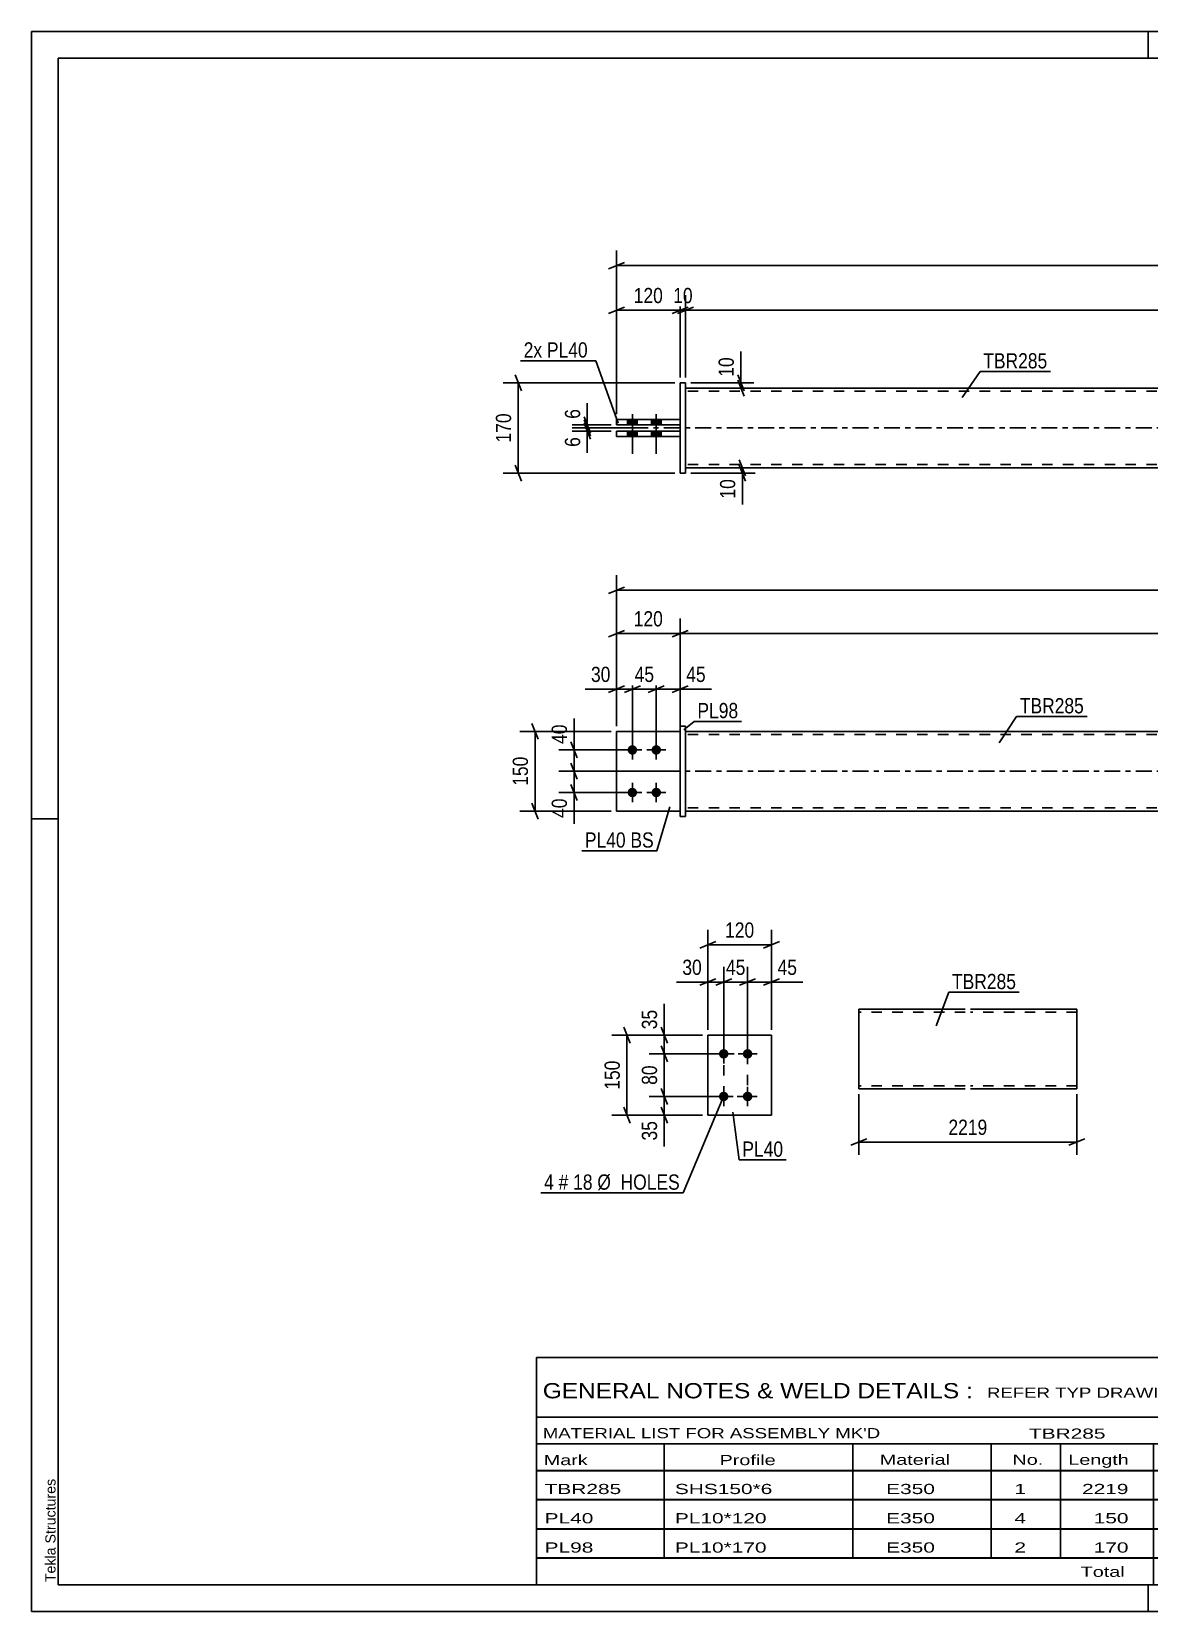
# Model space of a CAD drawing. Header units: millimetres. Extents: x 0 to 420, y 0 to 297.
# Drawn here: x 0 to 210.3, y 0 to 297 of the extents above; entities that cross this region are included whole.
import ezdxf

# ---------------------------------------------------------------- set-up
doc = ezdxf.new("R2010")
doc.units = ezdxf.units.MM
doc.linetypes.add('DXK_LINE_DOT2', pattern=[3.9198, 1.9599, -1.9599])
doc.linetypes.add('DXK_LINE_DOT3', pattern=[5.9187, 2.979, -0.9799, 0.9799, -0.9799])
doc.styles.add('Arial', font='ARIAL.TTF', dxfattribs={"height": 0.2})
doc.styles.add('Arial Narrow', font='ARIALN.TTF', dxfattribs={"height": 0.2})

# ---------------------------------------------------------------- blocks, each defined once
blk = doc.blocks.new('Unknown-580573518-1163')
at = {"color": 5, "linetype": 'Continuous'}
for p, q in [((420, 297), (0, 297)), ((0, 297), (0, 0)), ((0, 292), (0, 297)), ((210, 292), (210, 297)), ((415, 292), (5, 292)), ((5, 292), (5, 5)), ((5, 149), (0, 149)), ((0, 0), (0, 5)), ((5, 5), (415, 5)), ((210, 0), (210, 5)), ((0, 0), (420, 0))]:
    blk.add_line(p, q, dxfattribs=at)
at = {"color": 174, "linetype": 'Continuous', "style": 'Arial'}
blk.add_text('Tekla Structures', height=1.9102, rotation=90, dxfattribs=at).set_placement((4.5, 5.5))
blk = doc.blocks.new('Part-580573518-1794 - 1738')
at = {"color": 2, "linetype": 'Continuous'}
for p, q in [((122, 165.45), (110, 165.45)), ((110, 165.45), (110, 150.45)), ((110, 150.45), (122, 150.45))]:
    blk.add_line(p, q, dxfattribs=at)
at = {"color": 7, "linetype": 'DXK_LINE_DOT2'}
blk.add_line((122, 150.45), (122, 165.45), dxfattribs=at)
blk = doc.blocks.new('Part-580573518-1799 - 1738')
at = {"color": 2, "linetype": 'Continuous'}
for p, q in [((123, 166.45), (122, 166.45)), ((122, 166.45), (122, 149.45)), ((123, 149.45), (123, 166.45)), ((123, 149.45), (122, 149.45))]:
    blk.add_line(p, q, dxfattribs=at)
blk = doc.blocks.new('Part-580573518-1789 - 1738')
at = {"color": 7, "linetype": 'DXK_LINE_DOT2'}
for p, q in [((122, 165.45), (110, 165.45)), ((110, 165.45), (110, 150.45)), ((122, 150.45), (122, 165.45)), ((110, 150.45), (122, 150.45))]:
    blk.add_line(p, q, dxfattribs=at)
blk = doc.blocks.new('Part-580573518-1804 - 1738')
at = {"color": 2, "linetype": 'Continuous'}
for p, q in [((123, 165.45), (344.91, 165.45)), ((123, 150.45), (344.91, 150.45))]:
    blk.add_line(p, q, dxfattribs=at)
at = {"color": 7, "linetype": 'DXK_LINE_DOT2'}
for p, q in [((123, 150.45), (123, 165.45)), ((344.91, 164.85), (123, 164.85)), ((344.91, 150.45), (344.91, 165.45)), ((344.91, 151.05), (123, 151.05))]:
    blk.add_line(p, q, dxfattribs=at)
at = {"color": 7, "linetype": 'DXK_LINE_DOT3'}
blk.add_line((113, 157.95), (354.91, 157.95), dxfattribs=at)
blk = doc.blocks.new('Bolt-580573518-1806 - 1738')
at = {"linetype": 'Continuous'}
for points in [[(113, 161.05, -1), (113, 162.85, -1)], [(117.5, 161.05, -1), (117.5, 162.85, -1)], [(113, 153.05, -1), (113, 154.85, -1)], [(117.5, 153.05, -1), (117.5, 154.85, -1)]]:
    blk.add_hatch(color=1, dxfattribs=at).paths.add_polyline_path(points)
at = {"color": 1, "linetype": 'Continuous'}
for p, q in [((113, 160.15), (113, 163.75)), ((117.5, 160.15), (117.5, 163.75)), ((114.8, 161.95), (111.2, 161.95)), ((119.3, 161.95), (115.7, 161.95)), ((113, 152.15), (113, 155.75)), ((117.5, 152.15), (117.5, 155.75)), ((114.8, 153.95), (111.2, 153.95)), ((119.3, 153.95), (115.7, 153.95))]:
    blk.add_line(p, q, dxfattribs=at)
blk = doc.blocks.new('Part-580573518-1445 - 1390')
at = {"color": 2, "linetype": 'Continuous'}
for p, q in [((123, 229.99), (344.91, 229.99)), ((344.91, 214.99), (123, 214.99))]:
    blk.add_line(p, q, dxfattribs=at)
at = {"color": 7, "linetype": 'DXK_LINE_DOT2'}
for p, q in [((123, 214.99), (123, 229.99)), ((344.91, 229.39), (123, 229.39)), ((344.91, 229.99), (344.91, 214.99)), ((344.91, 215.59), (123, 215.59))]:
    blk.add_line(p, q, dxfattribs=at)
at = {"color": 7, "linetype": 'DXK_LINE_DOT3'}
blk.add_line((113, 222.49), (354.91, 222.49), dxfattribs=at)
blk = doc.blocks.new('Bolt-580573518-1429 - 1390')
at = {"linetype": 'Continuous'}
for points in [[(112.1, 223.09), (113.9, 223.09), (113.9, 224.09), (112.1, 224.09)], [(112.1, 223.09), (113.9, 223.09), (113.9, 224.09), (112.1, 224.09)], [(116.6, 223.09), (118.4, 223.09), (118.4, 224.09), (116.6, 224.09)], [(116.6, 223.09), (118.4, 223.09), (118.4, 224.09), (116.6, 224.09)], [(112.1, 220.89), (113.9, 220.89), (113.9, 221.89), (112.1, 221.89)], [(112.1, 220.89), (113.9, 220.89), (113.9, 221.89), (112.1, 221.89)], [(116.6, 220.89), (118.4, 220.89), (118.4, 221.89), (116.6, 221.89)], [(116.6, 220.89), (118.4, 220.89), (118.4, 221.89), (116.6, 221.89)]]:
    blk.add_hatch(color=1, dxfattribs=at).paths.add_polyline_path(points)
at = {"color": 1, "linetype": 'Continuous'}
for p, q in [((112.1, 224.09), (112.1, 223.09)), ((112.1, 224.09), (112.1, 223.09)), ((113, 225.09), (113, 217.59)), ((113, 225.09), (113, 217.59)), ((113.9, 224.09), (113.9, 223.09)), ((113.9, 224.09), (113.9, 223.09)), ((116.6, 224.09), (116.6, 223.09)), ((116.6, 224.09), (116.6, 223.09)), ((117.5, 225.09), (117.5, 217.59)), ((117.5, 225.09), (117.5, 217.59)), ((118.4, 224.09), (118.4, 223.09)), ((118.4, 224.09), (118.4, 223.09)), ((112.1, 221.89), (112.1, 220.89)), ((112.1, 221.89), (112.1, 220.89)), ((113.9, 221.89), (113.9, 220.89)), ((113.9, 221.89), (113.9, 220.89)), ((116.6, 221.89), (116.6, 220.89)), ((116.6, 221.89), (116.6, 220.89)), ((118.4, 221.89), (118.4, 220.89)), ((118.4, 221.89), (118.4, 220.89))]:
    blk.add_line(p, q, dxfattribs=at)
blk = doc.blocks.new('Part-580573518-1446 - 1390')
at = {"color": 2, "linetype": 'Continuous'}
for p, q in [((123, 230.99), (122, 230.99)), ((122, 230.99), (122, 213.99)), ((123, 213.99), (123, 230.99)), ((122, 213.99), (123, 213.99))]:
    blk.add_line(p, q, dxfattribs=at)
blk = doc.blocks.new('Part-580573518-1451 - 1390')
at = {"color": 2, "linetype": 'Continuous'}
for p, q in [((122, 221.89), (110, 221.89)), ((110, 220.89), (110, 221.89)), ((122, 220.89), (110, 220.89))]:
    blk.add_line(p, q, dxfattribs=at)
at = {"color": 7, "linetype": 'DXK_LINE_DOT2'}
blk.add_line((122, 221.89), (122, 220.89), dxfattribs=at)
blk = doc.blocks.new('Part-580573518-1456 - 1390')
at = {"color": 2, "linetype": 'Continuous'}
for p, q in [((110, 224.09), (122, 224.09)), ((110, 223.09), (110, 224.09)), ((122, 223.09), (110, 223.09))]:
    blk.add_line(p, q, dxfattribs=at)
at = {"color": 7, "linetype": 'DXK_LINE_DOT2'}
blk.add_line((122, 224.09), (122, 223.09), dxfattribs=at)
blk = doc.blocks.new('Bolt-580573518-2158 - 2123')
at = {"linetype": 'Continuous'}
for points in [[(130.18, 103.91, -1), (130.18, 105.71, -1)], [(134.68, 103.91, -1), (134.68, 105.71, -1)], [(130.18, 95.91, -1), (130.18, 97.71, -1)], [(134.68, 95.91, -1), (134.68, 97.71, -1)]]:
    blk.add_hatch(color=1, dxfattribs=at).paths.add_polyline_path(points)
at = {"color": 1, "linetype": 'Continuous'}
for p, q in [((131.98, 104.81), (128.38, 104.81)), ((130.18, 103.01), (130.18, 106.61)), ((136.48, 104.81), (132.88, 104.81)), ((134.68, 103.01), (134.68, 106.61)), ((130.18, 95.01), (130.18, 98.61)), ((134.68, 95.01), (134.68, 98.61)), ((131.98, 96.81), (128.38, 96.81)), ((136.48, 96.81), (132.88, 96.81))]:
    blk.add_line(p, q, dxfattribs=at)
blk = doc.blocks.new('Part-580573518-2163 - 2123')
at = {"color": 2, "linetype": 'Continuous'}
for p, q in [((127.18, 93.31), (127.18, 108.31)), ((127.18, 108.31), (139.18, 108.31)), ((139.18, 93.31), (139.18, 108.31)), ((127.18, 93.31), (139.18, 93.31))]:
    blk.add_line(p, q, dxfattribs=at)
blk = doc.blocks.new('Part-580573518-2321 - 2313')
at = {"color": 2, "linetype": 'Continuous'}
for p, q in [((175.61, 113.23), (155.61, 113.23)), ((155.61, 98.32), (155.61, 113.23)), ((196.61, 113.23), (176.61, 113.23)), ((196.61, 113.23), (196.61, 113.14)), ((196.61, 113.14), (196.61, 112.03)), ((196.61, 112.03), (196.61, 98.23)), ((155.61, 98.23), (155.61, 98.32)), ((175.61, 98.23), (155.61, 98.23)), ((196.61, 98.23), (176.61, 98.23))]:
    blk.add_line(p, q, dxfattribs=at)
at = {"color": 7, "linetype": 'DXK_LINE_DOT2'}
for p, q in [((196.61, 112.88), (196.61, 112.03)), ((175.61, 112.63), (155.61, 112.63)), ((196.61, 112.63), (176.61, 112.63)), ((155.61, 98.83), (155.61, 98.88)), ((175.61, 98.83), (155.61, 98.83)), ((155.61, 98.23), (155.61, 98.23)), ((196.61, 98.83), (176.61, 98.83)), ((196.61, 98.88), (196.61, 98.97)), ((196.61, 98.83), (196.61, 98.88)), ((196.61, 98.83), (196.61, 98.88))]:
    blk.add_line(p, q, dxfattribs=at)
blk = doc.blocks.new('Rectangle-580573518-2273 - 2123')
at = {"color": 1, "linetype": 'DXK_LINE_DOT2'}
blk.add_lwpolyline([(130.18, 104.81), (134.68, 104.81), (134.68, 96.81), (130.18, 96.81), (130.18, 104.81)], close=True, dxfattribs=at)
blk = doc.blocks.new('StraightDimension-580573518-1914 - 1738')
at = {"color": 7, "linetype": 'Continuous'}
for p, q in [((123.5, 184.43), (120.5, 183.23)), ((122, 158.95), (122, 186.68)), ((344.41, 183.23), (347.41, 184.43)), ((345.91, 166.45), (345.91, 186.68)), ((122, 183.83), (345.91, 183.83))]:
    blk.add_line(p, q, dxfattribs=at)
at = {"color": 0}
blk.add_wipeout([(238.21, 184.58), (238.21, 188.78), (229.7, 188.78), (229.7, 184.58)], dxfattribs=at)
at = {"color": 3, "style": 'Arial Narrow'}
blk.add_text('2239', height=2.863, dxfattribs=at).set_placement((230.3, 185.18))
blk = doc.blocks.new('StraightDimension-580573518-1991 - 1738')
at = {"color": 7, "linetype": 'Continuous'}
for p, q in [((121, 157.95), (99.19, 157.95)), ((101.44, 159.45), (102.64, 156.45)), ((102.04, 153.95), (102.04, 157.95)), ((102.64, 152.45), (101.44, 155.45)), ((112, 153.95), (99.19, 153.95))]:
    blk.add_line(p, q, dxfattribs=at)
at = {"color": 0}
blk.add_wipeout([(101.29, 153.43), (97.09, 153.43), (97.09, 148.57), (101.29, 148.57)], dxfattribs=at)
at = {"color": 7, "linetype": 'Continuous'}
blk.add_line((102.04, 153.95), (102.04, 148.05), dxfattribs=at)
blk.add_line((102.04, 153.95), (102.04, 148.05), dxfattribs=at)
at = {"color": 3, "style": 'Arial Narrow'}
blk.add_text('40', height=2.863, rotation=90.0002, dxfattribs=at).set_placement((100.69, 149.17))
blk = doc.blocks.new('StraightDimension-580573518-1974 - 1738')
at = {"color": 7, "linetype": 'Continuous'}
for p, q in [((117.5, 162.95), (117.5, 176.23)), ((122, 166.45), (122, 176.23)), ((116, 172.78), (119, 173.98)), ((117.5, 173.38), (122, 173.38)), ((123.5, 173.98), (120.5, 172.78))]:
    blk.add_line(p, q, dxfattribs=at)
at = {"color": 0}
blk.add_wipeout([(127.38, 174.13), (127.38, 178.33), (122.53, 178.33), (122.53, 174.13)], dxfattribs=at)
at = {"color": 7, "linetype": 'Continuous'}
blk.add_line((122, 173.38), (127.91, 173.38), dxfattribs=at)
blk.add_line((122, 173.38), (127.91, 173.38), dxfattribs=at)
at = {"color": 3, "style": 'Arial Narrow'}
blk.add_text('45', height=2.863, dxfattribs=at).set_placement((123.13, 174.73))
blk = doc.blocks.new('StraightDimension-580573518-2000 - 1738')
at = {"color": 7, "linetype": 'Continuous'}
for p, q in [((101.44, 163.45), (102.64, 160.45)), ((112, 161.95), (99.19, 161.95)), ((102.04, 157.95), (102.04, 161.95)), ((121, 157.95), (99.19, 157.95)), ((102.64, 156.45), (101.44, 159.45))]:
    blk.add_line(p, q, dxfattribs=at)
at = {"color": 0}
blk.add_wipeout([(101.29, 167.34), (97.09, 167.34), (97.09, 162.48), (101.29, 162.48)], dxfattribs=at)
at = {"color": 7, "linetype": 'Continuous'}
blk.add_line((102.04, 161.95), (102.04, 167.86), dxfattribs=at)
blk.add_line((102.04, 161.95), (102.04, 167.86), dxfattribs=at)
at = {"color": 3, "style": 'Arial Narrow'}
blk.add_text('40', height=2.863, rotation=90.0002, dxfattribs=at).set_placement((100.69, 163.08))
blk = doc.blocks.new('StraightDimension-580573518-1856 - 1738')
at = {"color": 7, "linetype": 'Continuous'}
for p, q in [((110, 166.45), (110, 194.83)), ((357.91, 166.45), (357.91, 194.83)), ((111.5, 192.58), (108.5, 191.38)), ((110, 191.98), (357.91, 191.98)), ((356.41, 191.38), (359.41, 192.58))]:
    blk.add_line(p, q, dxfattribs=at)
at = {"color": 0}
blk.add_wipeout([(238.21, 192.73), (238.21, 196.93), (229.7, 196.93), (229.7, 192.73)], dxfattribs=at)
at = {"color": 3, "style": 'Arial Narrow'}
blk.add_text('2479', height=2.863, dxfattribs=at).set_placement((230.3, 193.33))
blk = doc.blocks.new('StraightDimension-580573518-1929 - 1738')
at = {"color": 7, "linetype": 'Continuous'}
for p, q in [((108.5, 183.23), (111.5, 184.43)), ((110, 166.45), (110, 186.68)), ((123.5, 184.43), (120.5, 183.23)), ((122, 158.95), (122, 186.68)), ((110, 183.83), (122, 183.83))]:
    blk.add_line(p, q, dxfattribs=at)
at = {"color": 0}
blk.add_wipeout([(119.35, 184.58), (119.35, 188.78), (112.66, 188.78), (112.66, 184.58)], dxfattribs=at)
at = {"color": 3, "style": 'Arial Narrow'}
blk.add_text('120', height=2.863, dxfattribs=at).set_placement((113.26, 185.18))
blk = doc.blocks.new('StraightDimension-580573518-1945 - 1738')
at = {"color": 7, "linetype": 'Continuous'}
for p, q in [((110, 166.45), (110, 176.23)), ((113, 162.95), (113, 176.23)), ((108.5, 172.78), (111.5, 173.98)), ((110, 173.38), (113, 173.38)), ((114.5, 173.98), (111.5, 172.78))]:
    blk.add_line(p, q, dxfattribs=at)
at = {"color": 0}
blk.add_wipeout([(109.48, 174.13), (109.48, 178.33), (104.62, 178.33), (104.62, 174.13)], dxfattribs=at)
at = {"color": 7, "linetype": 'Continuous'}
blk.add_line((110, 173.38), (104.1, 173.38), dxfattribs=at)
blk.add_line((110, 173.38), (104.1, 173.38), dxfattribs=at)
at = {"color": 3, "style": 'Arial Narrow'}
blk.add_text('30', height=2.863, dxfattribs=at).set_placement((105.22, 174.73))
blk = doc.blocks.new('StraightDimension-580573518-1961 - 1738')
at = {"color": 7, "linetype": 'Continuous'}
for p, q in [((113, 162.95), (113, 176.23)), ((117.5, 162.95), (117.5, 176.23)), ((111.5, 172.78), (114.5, 173.98)), ((113, 173.38), (117.5, 173.38)), ((119, 173.98), (116, 172.78))]:
    blk.add_line(p, q, dxfattribs=at)
at = {"color": 0}
blk.add_wipeout([(117.68, 174.13), (117.68, 178.33), (112.83, 178.33), (112.83, 174.13)], dxfattribs=at)
at = {"color": 3, "style": 'Arial Narrow'}
blk.add_text('45', height=2.863, dxfattribs=at).set_placement((113.43, 174.73))
blk = doc.blocks.new('StraightDimension-580573518-2010 - 1738')
at = {"color": 7, "linetype": 'Continuous'}
for p, q in [((95.31, 163.95), (94.11, 166.95)), ((109, 165.45), (91.86, 165.45)), ((94.71, 150.45), (94.71, 165.45)), ((94.11, 151.95), (95.31, 148.95)), ((109, 150.45), (91.86, 150.45))]:
    blk.add_line(p, q, dxfattribs=at)
at = {"color": 0}
blk.add_wipeout([(93.96, 161.3), (89.76, 161.3), (89.76, 154.61), (93.96, 154.61)], dxfattribs=at)
at = {"color": 3, "style": 'Arial Narrow'}
blk.add_text('150', height=2.863, rotation=90.0002, dxfattribs=at).set_placement((93.36, 155.21))
blk = doc.blocks.new('StraightDimension-580573518-1691 - 1390')
at = {"color": 7, "linetype": 'Continuous'}
for p, q in [((103.93, 223.99), (105.13, 220.99)), ((105.13, 220.39), (103.93, 223.39)), ((114.25, 222.49), (101.68, 222.49)), ((109, 221.89), (101.68, 221.89)), ((104.53, 221.89), (104.53, 222.49))]:
    blk.add_line(p, q, dxfattribs=at)
at = {"color": 0}
blk.add_wipeout([(103.78, 221.36), (99.58, 221.36), (99.58, 218.33), (103.78, 218.33)], dxfattribs=at)
at = {"color": 7, "linetype": 'Continuous'}
blk.add_line((104.53, 221.89), (104.53, 217.81), dxfattribs=at)
blk.add_line((104.53, 221.89), (104.53, 217.81), dxfattribs=at)
at = {"color": 3, "style": 'Arial Narrow'}
blk.add_text('6', height=2.86, rotation=90.0002, dxfattribs=at).set_placement((103.18, 218.93))
blk = doc.blocks.new('StraightDimension-580573518-1567 - 1390')
at = {"color": 7, "linetype": 'Continuous'}
for p, q in [((110, 225.09), (110, 255.86)), ((357.91, 225.09), (357.91, 255.86)), ((111.5, 253.61), (108.5, 252.41)), ((110, 253.01), (357.91, 253.01)), ((356.41, 252.41), (359.41, 253.61))]:
    blk.add_line(p, q, dxfattribs=at)
at = {"color": 0}
blk.add_wipeout([(238.21, 253.76), (238.21, 257.96), (229.7, 257.96), (229.7, 253.76)], dxfattribs=at)
at = {"color": 3, "style": 'Arial Narrow'}
blk.add_text('2479', height=2.863, dxfattribs=at).set_placement((230.3, 254.36))
blk = doc.blocks.new('StraightDimension-580573518-1588 - 1390')
at = {"color": 7, "linetype": 'Continuous'}
for p, q in [((110, 225.09), (110, 247.45)), ((122, 231.99), (122, 247.45)), ((108.5, 244), (111.5, 245.2)), ((110, 244.6), (122, 244.6)), ((123.5, 245.2), (120.5, 244))]:
    blk.add_line(p, q, dxfattribs=at)
at = {"color": 0}
blk.add_wipeout([(119.35, 245.35), (119.35, 249.55), (112.66, 249.55), (112.66, 245.35)], dxfattribs=at)
at = {"color": 3, "style": 'Arial Narrow'}
blk.add_text('120', height=2.863, dxfattribs=at).set_placement((113.26, 245.95))
blk = doc.blocks.new('StraightDimension-580573518-1598 - 1390')
at = {"color": 7, "linetype": 'Continuous'}
for p, q in [((122, 231.99), (122, 247.45)), ((123, 231.99), (123, 247.45)), ((120.5, 244), (123.5, 245.2)), ((124.5, 245.2), (121.5, 244)), ((122, 244.6), (123, 244.6))]:
    blk.add_line(p, q, dxfattribs=at)
at = {"color": 0}
blk.add_wipeout([(124.93, 245.35), (124.93, 249.55), (120.08, 249.55), (120.08, 245.35)], dxfattribs=at)
at = {"color": 3, "style": 'Arial Narrow'}
blk.add_text('10', height=2.863, dxfattribs=at).set_placement((120.68, 245.95))
blk = doc.blocks.new('StraightDimension-580573518-1608 - 1390')
at = {"color": 7, "linetype": 'Continuous'}
for p, q in [((123, 231.99), (123, 247.45)), ((344.91, 231.99), (344.91, 247.45)), ((124.5, 245.2), (121.5, 244)), ((123, 244.6), (344.91, 244.6)), ((343.41, 244), (346.41, 245.2))]:
    blk.add_line(p, q, dxfattribs=at)
at = {"color": 0}
blk.add_wipeout([(238.21, 245.35), (238.21, 249.55), (229.7, 249.55), (229.7, 245.35)], dxfattribs=at)
at = {"color": 3, "style": 'Arial Narrow'}
blk.add_text('2219', height=2.863, dxfattribs=at).set_placement((230.3, 245.95))
blk = doc.blocks.new('StraightDimension-580573518-1629 - 1390')
at = {"color": 7, "linetype": 'Continuous'}
for p, q in [((124, 214.99), (136.1, 214.99)), ((124, 213.99), (136.1, 213.99)), ((133.1, 216.49), (134.3, 213.49)), ((134.3, 212.49), (133.1, 215.49)), ((133.7, 213.99), (133.7, 214.99))]:
    blk.add_line(p, q, dxfattribs=at)
at = {"color": 0}
blk.add_wipeout([(132.95, 213.46), (128.75, 213.46), (128.75, 208.61), (132.95, 208.61)], dxfattribs=at)
at = {"color": 7, "linetype": 'Continuous'}
blk.add_line((133.7, 213.99), (133.7, 208.08), dxfattribs=at)
blk.add_line((133.7, 213.99), (133.7, 208.08), dxfattribs=at)
at = {"color": 3, "style": 'Arial Narrow'}
blk.add_text('10', height=2.863, rotation=90.0002, dxfattribs=at).set_placement((132.35, 209.21))
blk = doc.blocks.new('StraightDimension-580573518-1639 - 1390')
at = {"color": 7, "linetype": 'Continuous'}
for p, q in [((132.83, 232.49), (134.03, 229.49)), ((124, 230.99), (135.83, 230.99)), ((124, 229.99), (135.83, 229.99)), ((134.03, 228.49), (132.83, 231.49)), ((133.43, 229.99), (133.43, 230.99))]:
    blk.add_line(p, q, dxfattribs=at)
at = {"color": 0}
blk.add_wipeout([(132.68, 236.37), (128.48, 236.37), (128.48, 231.51), (132.68, 231.51)], dxfattribs=at)
at = {"color": 7, "linetype": 'Continuous'}
blk.add_line((133.43, 230.99), (133.43, 236.89), dxfattribs=at)
blk.add_line((133.43, 230.99), (133.43, 236.89), dxfattribs=at)
at = {"color": 3, "style": 'Arial Narrow'}
blk.add_text('10', height=2.863, rotation=90.0002, dxfattribs=at).set_placement((132.08, 232.11))
blk = doc.blocks.new('StraightDimension-580573518-1670 - 1390')
at = {"color": 7, "linetype": 'Continuous'}
for p, q in [((92.14, 229.49), (90.94, 232.49)), ((121, 230.99), (88.69, 230.99)), ((91.54, 213.99), (91.54, 230.99)), ((121, 213.99), (88.69, 213.99)), ((90.94, 215.49), (92.14, 212.49))]:
    blk.add_line(p, q, dxfattribs=at)
at = {"color": 0}
blk.add_wipeout([(90.79, 225.83), (86.59, 225.83), (86.59, 219.15), (90.79, 219.15)], dxfattribs=at)
at = {"color": 3, "style": 'Arial Narrow'}
blk.add_text('170', height=2.863, rotation=90.0002, dxfattribs=at).set_placement((90.19, 219.75))
blk = doc.blocks.new('StraightDimension-580573518-1681 - 1390')
at = {"color": 7, "linetype": 'Continuous'}
for p, q in [((109, 223.09), (101.68, 223.09)), ((103.93, 224.59), (105.13, 221.59)), ((105.13, 220.99), (103.93, 223.99)), ((104.53, 222.49), (104.53, 223.09)), ((114.25, 222.49), (101.68, 222.49))]:
    blk.add_line(p, q, dxfattribs=at)
at = {"color": 0}
blk.add_wipeout([(103.78, 226.64), (99.58, 226.64), (99.58, 223.61), (103.78, 223.61)], dxfattribs=at)
at = {"color": 7, "linetype": 'Continuous'}
blk.add_line((104.53, 223.09), (104.53, 227.17), dxfattribs=at)
blk.add_line((104.53, 223.09), (104.53, 227.17), dxfattribs=at)
at = {"color": 3, "style": 'Arial Narrow'}
blk.add_text('6', height=2.86, rotation=90.0002, dxfattribs=at).set_placement((103.18, 224.21))
blk = doc.blocks.new('StraightDimension-580573518-2166 - 2123')
at = {"color": 7, "linetype": 'Continuous'}
for p, q in [((127.18, 109.31), (127.18, 128.16)), ((139.18, 109.31), (139.18, 128.16)), ((125.68, 124.71), (128.68, 125.91)), ((127.18, 125.31), (139.18, 125.31)), ((140.68, 125.91), (137.68, 124.71))]:
    blk.add_line(p, q, dxfattribs=at)
at = {"color": 0}
blk.add_wipeout([(136.53, 126.06), (136.53, 130.26), (129.84, 130.26), (129.84, 126.06)], dxfattribs=at)
at = {"color": 3, "style": 'Arial Narrow'}
blk.add_text('120', height=2.863, dxfattribs=at).set_placement((130.44, 126.66))
blk = doc.blocks.new('StraightDimension-580573518-2183 - 2123')
at = {"color": 7, "linetype": 'Continuous'}
for p, q in [((128.68, 117.71), (131.68, 118.91)), ((130.18, 105.81), (130.18, 121.16)), ((136.18, 118.91), (133.18, 117.71)), ((134.68, 105.81), (134.68, 121.16)), ((130.18, 118.31), (134.68, 118.31))]:
    blk.add_line(p, q, dxfattribs=at)
at = {"color": 0}
blk.add_wipeout([(134.86, 119.06), (134.86, 123.26), (130.01, 123.26), (130.01, 119.06)], dxfattribs=at)
at = {"color": 3, "style": 'Arial Narrow'}
blk.add_text('45', height=2.863, dxfattribs=at).set_placement((130.61, 119.66))
blk = doc.blocks.new('StraightDimension-580573518-2193 - 2123')
at = {"color": 7, "linetype": 'Continuous'}
for p, q in [((125.68, 117.71), (128.68, 118.91)), ((127.18, 109.31), (127.18, 121.16)), ((131.68, 118.91), (128.68, 117.71)), ((130.18, 105.81), (130.18, 121.16)), ((127.18, 118.31), (130.18, 118.31))]:
    blk.add_line(p, q, dxfattribs=at)
at = {"color": 0}
blk.add_wipeout([(126.66, 119.06), (126.66, 123.26), (121.8, 123.26), (121.8, 119.06)], dxfattribs=at)
at = {"color": 7, "linetype": 'Continuous'}
blk.add_line((127.18, 118.31), (121.28, 118.31), dxfattribs=at)
blk.add_line((127.18, 118.31), (121.28, 118.31), dxfattribs=at)
at = {"color": 3, "style": 'Arial Narrow'}
blk.add_text('30', height=2.863, dxfattribs=at).set_placement((122.4, 119.66))
blk = doc.blocks.new('StraightDimension-580573518-2206 - 2123')
at = {"color": 7, "linetype": 'Continuous'}
for p, q in [((133.18, 117.71), (136.18, 118.91)), ((134.68, 105.81), (134.68, 121.16)), ((140.68, 118.91), (137.68, 117.71)), ((139.18, 109.31), (139.18, 121.16)), ((134.68, 118.31), (139.18, 118.31))]:
    blk.add_line(p, q, dxfattribs=at)
at = {"color": 0}
blk.add_wipeout([(144.57, 119.06), (144.57, 123.26), (139.71, 123.26), (139.71, 119.06)], dxfattribs=at)
at = {"color": 7, "linetype": 'Continuous'}
blk.add_line((139.18, 118.31), (145.09, 118.31), dxfattribs=at)
blk.add_line((139.18, 118.31), (145.09, 118.31), dxfattribs=at)
at = {"color": 3, "style": 'Arial Narrow'}
blk.add_text('45', height=2.863, dxfattribs=at).set_placement((140.31, 119.66))
blk = doc.blocks.new('StraightDimension-580573518-2220 - 2123')
at = {"color": 7, "linetype": 'Continuous'}
for p, q in [((126.18, 108.31), (109.14, 108.31)), ((112.59, 106.81), (111.39, 109.81)), ((111.99, 93.31), (111.99, 108.31)), ((126.18, 93.31), (109.14, 93.31)), ((111.39, 94.81), (112.59, 91.81))]:
    blk.add_line(p, q, dxfattribs=at)
at = {"color": 0}
blk.add_wipeout([(111.24, 104.16), (107.04, 104.16), (107.04, 97.47), (111.24, 97.47)], dxfattribs=at)
at = {"color": 3, "style": 'Arial Narrow'}
blk.add_text('150', height=2.863, rotation=90.0002, dxfattribs=at).set_placement((110.64, 98.07))
blk = doc.blocks.new('StraightDimension-580573518-2237 - 2123')
at = {"color": 7, "linetype": 'Continuous'}
for p, q in [((118.39, 98.31), (119.59, 95.31)), ((129.18, 96.81), (116.14, 96.81)), ((118.99, 93.31), (118.99, 96.81)), ((126.18, 93.31), (116.14, 93.31)), ((119.59, 91.81), (118.39, 94.81))]:
    blk.add_line(p, q, dxfattribs=at)
at = {"color": 0}
blk.add_wipeout([(118.24, 92.79), (114.04, 92.79), (114.04, 87.93), (118.24, 87.93)], dxfattribs=at)
at = {"color": 7, "linetype": 'Continuous'}
blk.add_line((118.99, 93.31), (118.99, 87.41), dxfattribs=at)
blk.add_line((118.99, 93.31), (118.99, 87.41), dxfattribs=at)
at = {"color": 3, "style": 'Arial Narrow'}
blk.add_text('35', height=2.863, rotation=90.0002, dxfattribs=at).set_placement((117.64, 88.53))
blk = doc.blocks.new('StraightDimension-580573518-2250 - 2123')
at = {"color": 7, "linetype": 'Continuous'}
for p, q in [((129.18, 104.81), (116.14, 104.81)), ((118.39, 106.31), (119.59, 103.31)), ((118.99, 96.81), (118.99, 104.81)), ((119.59, 95.31), (118.39, 98.31)), ((129.18, 96.81), (116.14, 96.81))]:
    blk.add_line(p, q, dxfattribs=at)
at = {"color": 0}
blk.add_wipeout([(118.24, 103.24), (114.04, 103.24), (114.04, 98.39), (118.24, 98.39)], dxfattribs=at)
at = {"color": 3, "style": 'Arial Narrow'}
blk.add_text('80', height=2.863, rotation=90.0002, dxfattribs=at).set_placement((117.64, 98.99))
blk = doc.blocks.new('StraightDimension-580573518-2260 - 2123')
at = {"color": 7, "linetype": 'Continuous'}
for p, q in [((126.18, 108.31), (116.14, 108.31)), ((118.39, 109.81), (119.59, 106.81)), ((118.99, 104.81), (118.99, 108.31)), ((129.18, 104.81), (116.14, 104.81)), ((119.59, 103.31), (118.39, 106.31))]:
    blk.add_line(p, q, dxfattribs=at)
at = {"color": 0}
blk.add_wipeout([(118.24, 113.7), (114.04, 113.7), (114.04, 108.84), (118.24, 108.84)], dxfattribs=at)
at = {"color": 7, "linetype": 'Continuous'}
blk.add_line((118.99, 108.31), (118.99, 114.22), dxfattribs=at)
blk.add_line((118.99, 108.31), (118.99, 114.22), dxfattribs=at)
at = {"color": 3, "style": 'Arial Narrow'}
blk.add_text('35', height=2.863, rotation=90.0002, dxfattribs=at).set_placement((117.64, 109.44))
blk = doc.blocks.new('StraightDimension-580573518-2325 - 2313')
at = {"color": 7, "linetype": 'Continuous'}
for p, q in [((155.61, 97.23), (155.61, 85.83)), ((196.61, 97.23), (196.61, 85.83)), ((157.11, 88.83), (154.11, 87.63)), ((155.61, 88.23), (196.61, 88.23)), ((195.11, 87.63), (198.11, 88.83))]:
    blk.add_line(p, q, dxfattribs=at)
at = {"color": 0}
blk.add_wipeout([(180.37, 88.98), (180.37, 93.18), (171.85, 93.18), (171.85, 88.98)], dxfattribs=at)
at = {"color": 3, "style": 'Arial Narrow'}
blk.add_text('2219', height=2.863, dxfattribs=at).set_placement((172.45, 89.58))
blk = doc.blocks.new('Unknown-580573518-3684')
at = {"color": 7, "linetype": 'Continuous'}
for p, q in [((95, 47.75), (255, 47.75)), ((95, 36.5), (95, 47.75)), ((255, 47.75), (255, 36.5)), ((95, 36.5), (255, 36.5)), ((95, 36.5), (95, 31.5)), ((255, 36.5), (255, 31.5)), ((95, 31.5), (255, 31.5)), ((95, 31.5), (95, 26.5)), ((119, 31.5), (119, 26.5)), ((154.5, 31.5), (154.5, 26.5)), ((180.5, 31.5), (180.5, 26.5)), ((193.5, 31.5), (193.5, 26.5)), ((211, 31.5), (211, 26.5)), ((233, 31.5), (233, 26.5)), ((255, 31.5), (255, 26.5)), ((95, 26.5), (255, 26.5)), ((95, 26.45), (95, 21.05)), ((95, 26.45), (255, 26.45)), ((119, 26.5), (119, 21)), ((154.5, 26.5), (154.5, 21)), ((180.5, 26.5), (180.5, 21)), ((193.5, 26.5), (193.5, 21)), ((211, 26.5), (211, 21)), ((233, 26.5), (233, 21)), ((255, 26.45), (255, 21.05)), ((95, 21.05), (255, 21.05)), ((95, 20.95), (95, 15.55)), ((95, 20.95), (255, 20.95)), ((119, 21), (119, 15.5)), ((154.5, 21), (154.5, 15.5)), ((180.5, 21), (180.5, 15.5)), ((193.5, 21), (193.5, 15.5)), ((211, 21), (211, 15.5)), ((233, 21), (233, 15.5)), ((255, 20.95), (255, 15.55)), ((95, 15.55), (255, 15.55)), ((95, 15.45), (95, 10.05)), ((95, 15.45), (255, 15.45)), ((119, 15.5), (119, 10)), ((154.5, 15.5), (154.5, 10)), ((180.5, 15.5), (180.5, 10)), ((193.5, 15.5), (193.5, 10)), ((211, 15.5), (211, 10)), ((233, 15.5), (233, 10)), ((255, 15.45), (255, 10.05)), ((95, 10.05), (255, 10.05)), ((95, 10), (255, 10)), ((95, 10), (95, 5)), ((211, 10), (211, 5)), ((233, 10), (233, 5)), ((255, 10), (255, 5)), ((95, 5), (255, 5))]:
    blk.add_line(p, q, dxfattribs=at)
at = {"color": 7, "style": 'Arial Narrow'}
for s, height, width, p in [('GENERAL NOTES & WELD DETAILS :', 2.8633, 1.4, (96.15, 40.06)), ('REFER TYP DRAWING TYP-01', 1.9089, 1.6, (179.7, 40.16)), ("MATERIAL LIST FOR ASSEMBLY MK'D", 1.9089, 1.6, (96.15, 32.56)), ('TBR285', 1.909, 1.794707, (187.59, 32.47)), ('3', 1.91, 1.794707, (217.08, 32.56)), ('No. Required', 1.9089, 1.6, (226.41, 32.56)), ('Mark', 1.909, 1.7, (96.34, 27.5)), ('Profile', 1.909, 1.7, (129.41, 27.5)), ('Material', 1.909, 1.7, (159.54, 27.56)), ('No.', 1.909, 1.7, (184.5, 27.56)), ('Length', 1.909, 1.7, (195, 27.56)), ('Area', 1.909, 1.7, (217.5, 27.56)), ('Weight', 1.909, 1.7, (237, 27.56))]:
    blk.add_text(s, height=height, dxfattribs=dict(at, width=width)).set_placement(p)
at = {"color": 7, "linetype": 'Continuous', "style": 'Arial Narrow'}
for s, height, width, p in [('TBR285', 1.909, 1.794707, (96.5, 22.06)), ('SHS150*6', 1.909, 1.794707, (121, 22.06)), ('E350', 1.909, 1.794707, (160.74, 22.06)), ('1', 1.91, 1.794707, (184.86, 22.06)), ('2219', 1.909, 1.794707, (197.58, 22.06)), ('1.3', 1.909, 1.794707, (221.32, 22.06)), ('60.2', 1.909, 1.794707, (240.14, 22.06)), ('PL40', 1.909, 1.794707, (96.5, 16.56)), ('PL10*120', 1.909, 1.794707, (121, 16.56)), ('E350', 1.909, 1.794707, (160.74, 16.56)), ('4', 1.91, 1.794707, (184.86, 16.56)), ('150', 1.909, 1.794707, (199.77, 16.56)), ('0.0', 1.909, 1.794707, (221.32, 16.56)), ('5.7', 1.909, 1.794707, (242.33, 16.56)), ('PL98', 1.909, 1.794707, (96.5, 11.06)), ('PL10*170', 1.909, 1.794707, (121, 11.06)), ('E350', 1.909, 1.794707, (160.74, 11.06)), ('2', 1.91, 1.794707, (184.86, 11.06)), ('170', 1.909, 1.794707, (199.77, 11.06)), ('0.1', 1.909, 1.794707, (221.32, 11.06)), ('4.5', 1.909, 1.794707, (242.33, 11.06)), ('Total', 1.909, 1.7, (197.33, 6.5)), ('1.6', 1.909, 1.794707, (220.83, 6.5)), ('70.4', 1.909, 1.794707, (240.14, 6.5))]:
    blk.add_text(s, height=height, dxfattribs=dict(at, width=width)).set_placement(p)
blk = doc.blocks.new('Mark-580573518-1795 - 1738')
at = {"color": 0}
blk.add_wipeout([(132.92, 167.92), (132.92, 170.92), (125.24, 170.92), (125.24, 167.92)], dxfattribs=at)
blk.add_wipeout([(132.92, 167.92), (132.92, 170.92), (125.24, 170.92), (125.24, 167.92)], dxfattribs=at)
at = {"color": 30, "linetype": 'Continuous'}
for p, q in [((122.7, 165.76), (124.64, 167.32)), ((124.64, 167.32), (133.52, 167.32))]:
    blk.add_line(p, q, dxfattribs=at)
at = {"color": 3, "style": 'Arial Narrow'}
blk.add_text('PL98', height=2.863, dxfattribs=at).set_placement((125.24, 167.92))
blk = doc.blocks.new('Mark-580573518-1800 - 1738')
at = {"color": 0}
blk.add_wipeout([(197.94, 168.83), (197.94, 171.83), (185.88, 171.83), (185.88, 168.83)], dxfattribs=at)
blk.add_wipeout([(197.94, 168.83), (197.94, 171.83), (185.88, 171.83), (185.88, 168.83)], dxfattribs=at)
at = {"color": 30, "linetype": 'Continuous'}
for p, q in [((181.99, 163.26), (185.28, 168.23)), ((185.28, 168.23), (198.54, 168.23))]:
    blk.add_line(p, q, dxfattribs=at)
at = {"color": 3, "style": 'Arial Narrow'}
blk.add_text('TBR285', height=2.863, dxfattribs=at).set_placement((185.88, 168.83))
blk = doc.blocks.new('MarkSet-580573518-2045 - 1738')
at = {"color": 0}
blk.add_wipeout([(111.74, 143.59), (111.74, 146.59), (104.07, 146.59), (104.07, 143.59)], dxfattribs=at)
blk.add_wipeout([(111.74, 143.59), (111.74, 146.59), (104.07, 146.59), (104.07, 143.59)], dxfattribs=at)
blk.add_wipeout([(117.02, 143.59), (117.02, 146.59), (112.64, 146.59), (112.64, 143.59)], dxfattribs=at)
blk.add_wipeout([(117.02, 143.59), (117.02, 146.59), (112.64, 146.59), (112.64, 143.59)], dxfattribs=at)
at = {"color": 30, "linetype": 'Continuous'}
for p in [(120.05, 151.23), (103.47, 142.99)]:
    blk.add_line(p, (117.62, 142.99), dxfattribs=at)
at = {"color": 3, "style": 'Arial Narrow'}
for s, p in [('PL40', (104.07, 143.59)), ('BS', (112.64, 143.59))]:
    blk.add_text(s, height=2.863, dxfattribs=at).set_placement(p)
blk = doc.blocks.new('Mark-580573518-1441 - 1390')
at = {"color": 0}
blk.add_wipeout([(191.06, 233.68), (191.06, 236.68), (179, 236.68), (179, 233.68)], dxfattribs=at)
blk.add_wipeout([(191.06, 233.68), (191.06, 236.68), (179, 236.68), (179, 233.68)], dxfattribs=at)
at = {"color": 30, "linetype": 'Continuous'}
for p, q in [((175.03, 228.23), (178.4, 233.08)), ((178.4, 233.08), (191.66, 233.08))]:
    blk.add_line(p, q, dxfattribs=at)
at = {"color": 3, "style": 'Arial Narrow'}
blk.add_text('TBR285', height=2.863, dxfattribs=at).set_placement((179, 233.68))
blk = doc.blocks.new('MarkSet-580573518-1729 - 1390')
at = {"color": 30, "linetype": 'Continuous'}
blk.add_line((110.36, 223.38), (106.11, 235.12), dxfattribs=at)
at = {"color": 0}
blk.add_wipeout([(96.03, 235.72), (96.03, 238.72), (92.56, 238.72), (92.56, 235.72)], dxfattribs=at)
blk.add_wipeout([(96.03, 235.72), (96.03, 238.72), (92.56, 238.72), (92.56, 235.72)], dxfattribs=at)
blk.add_wipeout([(104.61, 235.72), (104.61, 238.72), (96.93, 238.72), (96.93, 235.72)], dxfattribs=at)
blk.add_wipeout([(104.61, 235.72), (104.61, 238.72), (96.93, 238.72), (96.93, 235.72)], dxfattribs=at)
at = {"color": 30, "linetype": 'Continuous'}
blk.add_line((91.96, 235.12), (106.11, 235.12), dxfattribs=at)
at = {"color": 3, "style": 'Arial Narrow'}
for s, p in [('2x', (92.56, 235.72)), ('PL40', (96.93, 235.72))]:
    blk.add_text(s, height=2.863, dxfattribs=at).set_placement(p)
blk = doc.blocks.new('Mark-580573518-2154 - 2123')
at = {"color": 0}
blk.add_wipeout([(98.23, 79.28), (98.23, 82.28), (96.4, 82.28), (96.4, 79.28)], dxfattribs=at)
blk.add_wipeout([(98.23, 79.28), (98.23, 82.28), (96.4, 82.28), (96.4, 79.28)], dxfattribs=at)
blk.add_wipeout([(100.96, 79.28), (100.96, 82.28), (99.13, 82.28), (99.13, 79.28)], dxfattribs=at)
blk.add_wipeout([(100.96, 79.28), (100.96, 82.28), (99.13, 82.28), (99.13, 79.28)], dxfattribs=at)
at = {"color": 3, "style": 'Arial Narrow'}
blk.add_text('4', height=2.86, dxfattribs=at).set_placement((96.4, 79.28))
at = {"color": 0}
blk.add_wipeout([(105.51, 79.28), (105.51, 82.28), (101.86, 82.28), (101.86, 79.28)], dxfattribs=at)
blk.add_wipeout([(105.51, 79.28), (105.51, 82.28), (101.86, 82.28), (101.86, 79.28)], dxfattribs=at)
at = {"color": 3, "style": 'Arial Narrow'}
blk.add_text('#', height=2.86, dxfattribs=at).set_placement((99.13, 79.28))
at = {"color": 0}
blk.add_wipeout([(121.94, 79.28), (121.94, 82.28), (106.41, 82.28), (106.41, 79.28)], dxfattribs=at)
blk.add_wipeout([(121.94, 79.28), (121.94, 82.28), (106.41, 82.28), (106.41, 79.28)], dxfattribs=at)
at = {"color": 7, "linetype": 'Continuous'}
for p in [(130.23, 96.94), (95.8, 78.68)]:
    blk.add_line(p, (122.54, 78.68), dxfattribs=at)
at = {"color": 3, "style": 'Arial Narrow'}
for s, p in [('18', (101.86, 79.28)), ('Ø  HOLES', (106.41, 79.28))]:
    blk.add_text(s, height=2.863, dxfattribs=at).set_placement(p)
blk = doc.blocks.new('Mark-580573518-2159 - 2123')
at = {"color": 0}
blk.add_wipeout([(141.36, 85.48), (141.36, 88.48), (133.69, 88.48), (133.69, 85.48)], dxfattribs=at)
blk.add_wipeout([(141.36, 85.48), (141.36, 88.48), (133.69, 88.48), (133.69, 85.48)], dxfattribs=at)
at = {"color": 30, "linetype": 'Continuous'}
for p, q in [((131.9, 93.84), (133.09, 84.88)), ((133.09, 84.88), (141.96, 84.88))]:
    blk.add_line(p, q, dxfattribs=at)
at = {"color": 3, "style": 'Arial Narrow'}
blk.add_text('PL40', height=2.863, dxfattribs=at).set_placement((133.69, 85.48))
blk = doc.blocks.new('Mark-580573518-2317 - 2313')
at = {"color": 0}
blk.add_wipeout([(185.17, 116.99), (185.17, 119.99), (173.12, 119.99), (173.12, 116.99)], dxfattribs=at)
blk.add_wipeout([(185.17, 116.99), (185.17, 119.99), (173.12, 119.99), (173.12, 116.99)], dxfattribs=at)
at = {"color": 30, "linetype": 'Continuous'}
for p, q in [((170.16, 110.08), (172.52, 116.39)), ((172.52, 116.39), (185.77, 116.39))]:
    blk.add_line(p, q, dxfattribs=at)
at = {"color": 3, "style": 'Arial Narrow'}
blk.add_text('TBR285', height=2.863, dxfattribs=at).set_placement((173.12, 116.99))

msp = doc.modelspace()

# ---------------------------------------------------------------- block references
for name in ['Unknown-580573518-1163', 'Part-580573518-1445 - 1390', 'Part-580573518-1446 - 1390', 'Part-580573518-1456 - 1390', 'Bolt-580573518-1429 - 1390', 'Part-580573518-1451 - 1390', 'Part-580573518-1799 - 1738', 'Part-580573518-1794 - 1738', 'Part-580573518-1789 - 1738', 'Bolt-580573518-1806 - 1738', 'Part-580573518-1804 - 1738', 'Part-580573518-2321 - 2313', 'Part-580573518-2163 - 2123', 'Bolt-580573518-2158 - 2123', 'Rectangle-580573518-2273 - 2123', 'Unknown-580573518-3684']:
    msp.add_blockref(name, (0, 0))

# ---------------------------------------------------------------- next in the draw order: block references
for name in ['StraightDimension-580573518-1691 - 1390', 'StraightDimension-580573518-1629 - 1390', 'StraightDimension-580573518-1914 - 1738', 'StraightDimension-580573518-2166 - 2123', 'Mark-580573518-2317 - 2313', 'StraightDimension-580573518-2325 - 2313', 'Mark-580573518-2159 - 2123']:
    msp.add_blockref(name, (0, 0))

# ---------------------------------------------------------------- next in the draw order: block references
for name in ['StraightDimension-580573518-1567 - 1390', 'StraightDimension-580573518-1974 - 1738', 'StraightDimension-580573518-1991 - 1738', 'StraightDimension-580573518-2183 - 2123']:
    msp.add_blockref(name, (0, 0))

# ---------------------------------------------------------------- next in the draw order: block references
for name in ['StraightDimension-580573518-1588 - 1390', 'StraightDimension-580573518-2000 - 1738', 'StraightDimension-580573518-2193 - 2123', 'StraightDimension-580573518-2206 - 2123']:
    msp.add_blockref(name, (0, 0))

# ---------------------------------------------------------------- next in the draw order: block references
for name in ['StraightDimension-580573518-1598 - 1390', 'StraightDimension-580573518-1856 - 1738', 'StraightDimension-580573518-2220 - 2123']:
    msp.add_blockref(name, (0, 0))

# ---------------------------------------------------------------- next in the draw order: block references
for name in ['StraightDimension-580573518-1608 - 1390', 'StraightDimension-580573518-1929 - 1738', 'Mark-580573518-1800 - 1738', 'StraightDimension-580573518-2237 - 2123']:
    msp.add_blockref(name, (0, 0))

# ---------------------------------------------------------------- next in the draw order: block references
for name in ['StraightDimension-580573518-1639 - 1390', 'Mark-580573518-1441 - 1390', 'StraightDimension-580573518-1670 - 1390', 'StraightDimension-580573518-1945 - 1738', 'Mark-580573518-1795 - 1738', 'StraightDimension-580573518-2250 - 2123']:
    msp.add_blockref(name, (0, 0))

# ---------------------------------------------------------------- next in the draw order: block references
for name in ['StraightDimension-580573518-1681 - 1390', 'StraightDimension-580573518-1961 - 1738', 'StraightDimension-580573518-2010 - 1738', 'StraightDimension-580573518-2260 - 2123', 'Mark-580573518-2154 - 2123']:
    msp.add_blockref(name, (0, 0))

# ---------------------------------------------------------------- next in the draw order: block references
for name in ['MarkSet-580573518-1729 - 1390', 'MarkSet-580573518-2045 - 1738']:
    msp.add_blockref(name, (0, 0))

doc.saveas('drawing.dxf')
